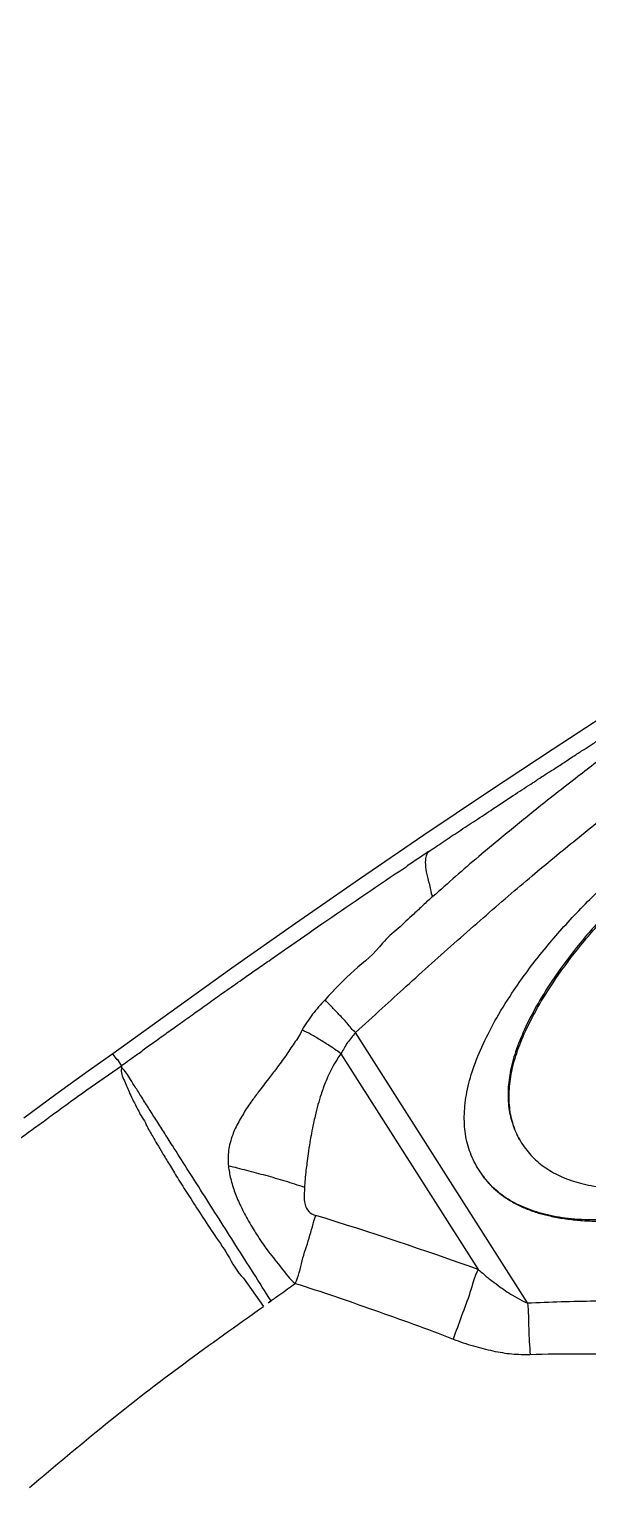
# Model space of a CAD drawing. Header units: millimetres. Extents: x 1145859089 to 1147511753, y -1047484727 to -1047247487.
# Drawn here: x 1147319116.8 to 1147319157.8, y -1047437856.6 to -1047437748 of the extents above; entities that cross this region are included whole.
import ezdxf
from ezdxf.xclip import XClip

# ---------------------------------------------------------------- set-up
doc = ezdxf.new("R2010")
doc.units = ezdxf.units.MM
doc.header["$LTSCALE"] = 100
doc.header["$MEASUREMENT"] = 0
doc.header["$XCLIPFRAME"] = 2
doc.layers.get('0').update_dxf_attribs({"linetype": 'CONTINUOUS'})
doc.layers.add('XREF', color=135, linetype='CONTINUOUS')
doc.layers.add('단지배치도$0$W240910', color=135, linetype='CONTINUOUS')

# ---------------------------------------------------------------- blocks, each defined once
blk = doc.blocks.new('단지배치도$0$zw$9902')
at = {"layer": '단지배치도$0$W240910', "linetype": 'ByBlock', "ltscale": 20}
for p, q in [((58888.03, -66428.36), (58883.24, -66431.48)), ((58883.24, -66431.48), (58878.48, -66434.62)), ((58878.48, -66434.62), (58873.74, -66437.8)), ((58873.74, -66437.8), (58869.02, -66441.02)), ((58869.02, -66441.02), (58864.32, -66444.27)), ((58872, -66440.4), (58872.51, -66440.06)), ((58864.32, -66444.27), (58859.65, -66447.55)), ((58859.65, -66447.55), (58855.01, -66450.87)), ((58855.01, -66450.87), (58850.91, -66453.83)), ((58881.35, -66472.1), (58868.73, -66452.27)), ((58850.91, -66453.83), (58849.1, -66455.11)), ((58851.22, -66454.26), (58850.91, -66453.83)), ((58867.66, -66453.82), (58877.73, -66469.65)), ((58849.1, -66455.11), (58846.73, -66456.82)), ((58851.26, -66454.22), (58851.22, -66454.26)), ((58851.54, -66454.69), (58851.26, -66454.22)), ((58851.53, -66454.7), (58851.54, -66454.7)), ((58851.53, -66454.7), (58851.53, -66454.7)), ((58851.53, -66454.71), (58851.53, -66454.7)), ((58851.54, -66454.7), (58851.53, -66454.71)), ((58851.53, -66454.71), (58851.53, -66454.71)), ((58851.53, -66454.71), (58851.53, -66454.71)), ((58851.53, -66454.71), (58851.53, -66454.71)), ((58851.53, -66454.71), (58851.53, -66454.71)), ((58851.54, -66454.7), (58851.54, -66454.69)), ((58851.54, -66454.7), (58851.54, -66454.7)), ((58851.55, -66454.71), (58851.54, -66454.7)), ((58846.73, -66456.82), (58844.37, -66458.55)), ((58853.36, -66459.05), (58853.37, -66459.07)), ((58860.51, -66470.29), (58861.96, -66472.35))]:
    blk.add_line(p, q, dxfattribs=at)
at = {"layer": '단지배치도$0$W240910'}
for radius in [11431.38, 11931.38]:
    blk.add_arc((57394.29, -57699.4), radius, 251.62775, 321.418131, dxfattribs=at)
at = {"layer": '단지배치도$0$W240910', "linetype": 'ByBlock', "ltscale": 20}
for centre, radius, start, end in [((59275.37, -67039.28), 722.05, 123.76268, 123.91234), ((58792.5, -66705.76), 251.02, 70.1515, 73.0183)]:
    blk.add_arc(centre, radius, start, end, dxfattribs=at)
for points, start_tangent, end_tangent in [([(58877.8, -66462.36), (58877.16, -66461.1), (58876.8, -66459.72), (58876.72, -66458.24), (58876.9, -66456.64), (58877.36, -66454.93), (58878.1, -66453.11), (58879.1, -66451.18), (58880.38, -66449.14), (58882.43, -66446.37), (58884.79, -66443.68), (58887.45, -66441.05), (58890.42, -66438.49), (58893.7, -66436.01), (58897.28, -66433.59), (58901, -66431.37), (58904.64, -66429.45), (58908.21, -66427.84), (58911.72, -66426.54), (58915.16, -66425.55), (58918.54, -66424.87), (58920.92, -66424.57), (58923.1, -66424.48), (58925.05, -66424.59), (58926.79, -66424.9), (58928.32, -66425.4), (58929.63, -66426.11), (58930.72, -66427.02), (58931.6, -66428.13)], (-0.537835, 0.84305), (0.536768, -0.84373)), ([(58874.08, -66439.01), (58875.16, -66438.29), (58876.31, -66437.52), (58877.53, -66436.72), (58878.82, -66435.87), (58880.3, -66434.89), (58881.59, -66434.05), (58882.66, -66433.35), (58883.26, -66432.97), (58884.04, -66432.46), (58884.9, -66431.9), (58885.59, -66431.46), (58886.18, -66431.08), (58886.89, -66430.62), (58887.8, -66430.04), (58888.92, -66429.33), (58890, -66428.64), (58890.94, -66428.05), (58891.75, -66427.54), (58892.42, -66427.11), (58892.96, -66426.78)], (0.831379, 0.555706), (0.847495, 0.530803)), ([(58893.3, -66427.31), (58890.56, -66429.32), (58887.73, -66431.45), (58885.06, -66433.5), (58881.82, -66436.04), (58879.42, -66437.99)], (-0.809865, -0.586617), (-0.783427, -0.621483)), ([(58931.6, -66428.13), (58932.23, -66429.39), (58932.59, -66430.77), (58932.68, -66432.25), (58932.49, -66433.85), (58932.03, -66435.56), (58931.3, -66437.38), (58930.29, -66439.31), (58929.01, -66441.35), (58926.96, -66444.12), (58924.61, -66446.82), (58921.94, -66449.44), (58918.97, -66452), (58915.69, -66454.48), (58912.11, -66456.9), (58908.4, -66459.12), (58904.76, -66461.04), (58901.18, -66462.65), (58897.67, -66463.95), (58894.23, -66464.94), (58890.86, -66465.62), (58888.47, -66465.91), (58886.3, -66466.01), (58884.34, -66465.9), (58882.6, -66465.59), (58881.08, -66465.08), (58879.77, -66464.38), (58878.67, -66463.47), (58877.8, -66462.36)], (0.537832, -0.843052), (-0.536768, 0.84373)), ([(58881.69, -66440.78), (58884.93, -66438.11), (58888.31, -66435.41), (58891.74, -66432.79), (58895.18, -66430.28)], (0.762814, 0.646618), (0.795981, 0.605322)), ([(58898.01, -66434.74), (58894.87, -66436.86), (58892, -66439.04), (58889.39, -66441.3), (58887.04, -66443.63), (58884.96, -66446.03), (58883.15, -66448.5), (58882.02, -66450.32), (58881.13, -66452.05), (58880.48, -66453.68), (58880.08, -66455.21), (58879.93, -66456.64), (58880.01, -66457.98), (58880.35, -66459.23), (58880.92, -66460.37)], (-0.843642, -0.536906), (0.537063, -0.843542)), ([(58880.78, -66460.13), (58880.42, -66459.35), (58880.09, -66458.1), (58880.01, -66456.76), (58880.16, -66455.33), (58880.56, -66453.8), (58881.21, -66452.17), (58882.1, -66450.44), (58883.23, -66448.62), (58885.04, -66446.15), (58887.12, -66443.75), (58889.47, -66441.42), (58892.08, -66439.17), (58894.95, -66436.98), (58898.09, -66434.86)], (-0.479321, 0.877639), (0.843642, 0.536906)), ([(58879.42, -66437.99), (58877.77, -66439.37), (58876.08, -66440.82), (58874.4, -66442.3)], (-0.759185, -0.650875), (-0.771116, -0.636694)), ([(58874.08, -66439.01), (58873.89, -66439.41), (58873.85, -66439.77), (58873.92, -66440.48), (58874, -66440.87), (58874.24, -66441.79), (58874.4, -66442.3)], (-0.699532, -0.714601), (0.625121, -0.780528)), ([(58851.54, -66454.69), (58852.13, -66454.27), (58852.83, -66453.77), (58853.64, -66453.18), (58854.58, -66452.51), (58855.44, -66451.89), (58856.13, -66451.4), (58856.63, -66451.05), (58856.93, -66450.83), (58857.36, -66450.52), (58857.99, -66450.08), (58858.97, -66449.38), (58860.23, -66448.5), (58861.75, -66447.43), (58862.25, -66447.09), (58862.75, -66446.74), (58863.24, -66446.4), (58863.74, -66446.05), (58866.26, -66444.31), (58872, -66440.4)], (0.809803, 0.586701), (0.829313, 0.558785)), ([(58868.73, -66452.27), (58870.68, -66450.49), (58872.45, -66448.88), (58874.31, -66447.2), (58876.19, -66445.53), (58878.11, -66443.85), (58879.94, -66442.26), (58881.69, -66440.78)], (0.739831, 0.672793), (0.762814, 0.646618)), ([(58874.4, -66442.3), (58873.69, -66442.94), (58873, -66443.58)], (-0.776077, -0.630638), (-0.757237, -0.65314)), ([(58873, -66443.58), (58871.85, -66444.64), (58870.72, -66445.71)], (-0.757237, -0.65314), (-0.609739, -0.792602)), ([(58878.02, -66462.7), (58878.1, -66462.81), (58878.37, -66463.16), (58878.87, -66463.69), (58879.44, -66464.16), (58880.06, -66464.58), (58880.85, -66465), (58881.64, -66465.33), (58882.48, -66465.59), (58882.89, -66465.69), (58883.91, -66465.89), (58884.98, -66466.02), (58886.08, -66466.09), (58887.22, -66466.09), (58888.95, -66465.99), (58890.43, -66465.82), (58891.94, -66465.57), (58892.56, -66465.45), (58894.33, -66465.04), (58896.12, -66464.55), (58897.91, -66463.98), (58899.72, -66463.34), (58901.53, -66462.62), (58903.35, -66461.82), (58905.18, -66460.96), (58907.39, -66459.83), (58909.54, -66458.63), (58911.65, -66457.36), (58913.74, -66456.01), (58915.23, -66454.98), (58917.22, -66453.52), (58919.13, -66452.02), (58920.96, -66450.46), (58922.7, -66448.87), (58924.34, -66447.25), (58925.87, -66445.6), (58927.12, -66444.12), (58927.23, -66443.99)], (0.572254, -0.820076), (0.626212, 0.779653)), ([(58870.72, -66445.71), (58868.63, -66447.72), (58866.49, -66449.86)], (-0.609739, -0.792602), (-0.679306, -0.733855)), ([(58866.49, -66449.86), (58865.57, -66450.93), (58864.8, -66452.08)], (-0.66619, -0.745782), (-0.532994, -0.846119)), ([(58868.73, -66452.27), (58868.11, -66451.59), (58867.51, -66450.94), (58866.96, -66450.36), (58866.49, -66449.86)], (-0.789562, 0.613671), (-0.687877, 0.725827)), ([(58864.8, -66452.08), (58864.22, -66453.05), (58863.6, -66453.97), (58862.92, -66454.9), (58862.33, -66455.66), (58861.59, -66456.64), (58861.05, -66457.37), (58860.71, -66457.87), (58860.42, -66458.34), (58860.15, -66458.81), (58859.9, -66459.3), (58859.71, -66459.76), (58859.52, -66460.35), (58859.41, -66460.93), (58859.37, -66461.48), (58859.4, -66462.06)], (-0.371511, -0.928428), (0.092416, -0.99572)), ([(58867.66, -66453.82), (58866.91, -66453.3), (58866.16, -66452.83), (58865.45, -66452.41), (58864.8, -66452.08)], (-0.812569, 0.582865), (-0.901937, 0.431869)), ([(58868.73, -66452.27), (58868.14, -66453.01), (58867.66, -66453.82)], (-0.607821, -0.794074), (-0.525578, -0.850745)), ([(58867.66, -66453.82), (58867.37, -66454.24), (58867.01, -66454.86), (58866.81, -66455.26), (58866.56, -66455.82), (58866.36, -66456.34), (58866.2, -66456.81), (58865.97, -66457.55), (58865.76, -66458.39), (58865.64, -66458.92), (58865.49, -66459.66), (58865.37, -66460.32), (58865.25, -66461.16), (58865.16, -66461.84), (58865.09, -66462.35), (58865.02, -66463.05), (58864.98, -66463.62)], (-0.597509, -0.801862), (-0.096295, -0.995353)), ([(58841.48, -66462.05), (58845.19, -66459.24), (58846.14, -66458.55), (58846.44, -66458.32), (58846.89, -66458), (58847.45, -66457.59), (58849, -66456.48), (58851.54, -66454.7)], (0.792546, 0.609812), (0.821994, 0.569495)), ([(58851.54, -66454.72), (58851.52, -66455.11), (58851.65, -66455.56), (58851.86, -66456.06), (58852.05, -66456.5), (58852.28, -66457), (58852.49, -66457.42), (58852.81, -66458.04), (58853.05, -66458.49), (58853.36, -66459.04), (58853.37, -66459.07)], (0.086932, -0.996214), (0.487859, -0.872922)), ([(58853.52, -66457.78), (58852.96, -66456.9), (58852.48, -66456.15), (58852.12, -66455.58), (58851.84, -66455.14), (58851.55, -66454.71)], (-0.519929, 0.854209), (0.032852, 0.99946)), ([(58880.92, -66460.37), (58881.72, -66461.38), (58882.7, -66462.2), (58883.88, -66462.85), (58885.25, -66463.32), (58886.8, -66463.61), (58888.55, -66463.72), (58890.49, -66463.64), (58892.63, -66463.39), (58895.61, -66462.8), (58898.66, -66461.94), (58901.76, -66460.8), (58904.91, -66459.39), (58908.12, -66457.71), (58911.38, -66455.75)], (0.537063, -0.843542), (0.84373, 0.536768)), ([(58862.53, -66471.94), (58861.24, -66469.91), (58859.95, -66467.89), (58858.71, -66465.94), (58857.5, -66464.04), (58856.35, -66462.23), (58855.28, -66460.55), (58854.65, -66459.56), (58854.06, -66458.64), (58853.52, -66457.78)], (-0.554923, 0.831902), (-0.519929, 0.854209)), ([(58853.36, -66459.05), (58853.84, -66459.9), (58854.15, -66460.43), (58854.55, -66461.11), (58855.06, -66461.94), (58855.67, -66462.94), (58856.41, -66464.11), (58857.27, -66465.45), (58858.25, -66466.94), (58859.33, -66468.57), (58860.51, -66470.29)], (0.487669, -0.873028), (0.738592, -0.674153)), ([(58864.98, -66463.62), (58863.57, -66463.17), (58862.15, -66462.76), (58860.75, -66462.39), (58859.39, -66462.06)], (-0.951031, 0.309096), (-0.982942, 0.183917)), ([(58859.4, -66462.06), (58859.56, -66462.99), (58859.87, -66463.99), (58860.3, -66465), (58860.88, -66466.1), (58861.57, -66467.23), (58862.35, -66468.35), (58863.28, -66469.52), (58864.3, -66470.66)], (0.095405, -0.995439), (0.797406, -0.603444)), ([(58864.98, -66463.62), (58864.95, -66464.15), (58865.02, -66464.87), (58865.29, -66465.38), (58865.81, -66465.68)], (0.036751, -0.999324), (0.978793, -0.204853)), ([(58864.3, -66470.66), (58864.81, -66469.01), (58865.32, -66467.34), (58865.81, -66465.68)], (0.453878, 0.891064), (0.325804, 0.945437)), ([(58877.73, -66469.65), (58877.13, -66471.34), (58876.51, -66473.05), (58875.9, -66474.74)], (-0.506532, -0.862221), (-0.345461, -0.938433)), ([(58877.73, -66469.65), (58878.17, -66470.02), (58878.78, -66470.5), (58879.33, -66470.91), (58879.71, -66471.18), (58880.25, -66471.53), (58880.93, -66471.91), (58881.35, -66472.1)], (0.824445, -0.565942), (0.970822, -0.2398)), ([(58862.53, -66471.94), (58863.18, -66471.47), (58864.3, -66470.66)], (0.799796, 0.600271), (0.804106, 0.594486)), ([(58864.3, -66470.66), (58870.04, -66472.6), (58875.9, -66474.74)], (0.953715, -0.30071), (0.933154, -0.359476)), ([(58844.79, -66485.62), (58850.38, -66480.98), (58856.11, -66476.55), (58861.96, -66472.35)], (0.767264, 0.641332), (0.814791, 0.579755)), ([(58862.53, -66471.94), (58861.96, -66472.35)], (-0.797791, -0.602934), (-0.818675, -0.574257)), ([(58881.35, -66472.1), (58886.3, -66471.95), (58891.26, -66472.02), (58896.2, -66472.29)], (0.998759, 0.049796), (0.997051, -0.076738)), ([(58881.35, -66472.1), (58881.44, -66474), (58881.55, -66475.88)], (0.135847, -0.99073), (0.059356, -0.998237)), ([(58875.9, -66474.74), (58877.38, -66475.25), (58878.82, -66475.61), (58880.21, -66475.83), (58881.55, -66475.88)], (0.919089, -0.394051), (1, -0.000919)), ([(58881.55, -66475.88), (58885.06, -66475.82), (58888.62, -66475.87), (58892.24, -66476.04), (58895.91, -66476.33)], (0.998573, 0.053406), (0.995187, -0.097989))]:
    blk.add_spline(points, degree=3, dxfattribs=dict(at, start_tangent=start_tangent, end_tangent=end_tangent))
blk = doc.blocks.new('단지배치도')
blk.add_blockref('단지배치도$0$zw$9902', (141034.19, 142437.16))

msp = doc.modelspace()

# ---------------------------------------------------------------- block references
at = {"layer": 'XREF'}
ref = msp.add_blockref('단지배치도', (1147119237.834579, -1047513806.462535), dxfattribs=at)
XClip(ref).set_block_clipping_path([(72982.4064819524, 34919.7593965302), (360382.4067475507, 255319.7593436702)])

doc.saveas('drawing.dxf')
